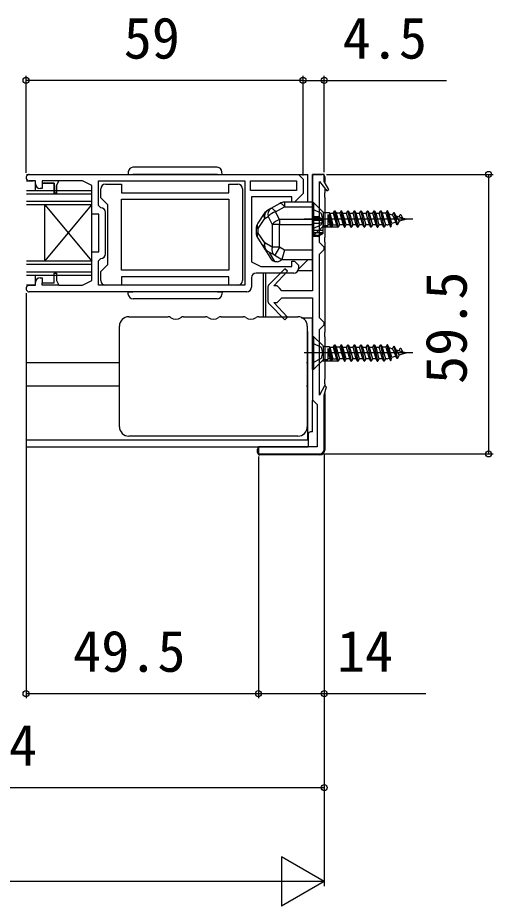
# Model space of a CAD drawing. Units: millimetres, scale not verified. Extents: x -525 to 525, y -782 to 777.
# Drawn here: x 139.7 to 241, y -636.7 to -447.6 of the extents above; entities that cross this region are included whole.
import ezdxf
from ezdxf.enums import TextEntityAlignment as Align

# ---------------------------------------------------------------- set-up
doc = ezdxf.new("R2010")
doc.units = ezdxf.units.MM
doc.header["$LTSCALE"] = 4
for name, color, linetype in [('0-2_YKK_11', 7, 'Continuous'), ('0-3_YKK_12', 2, 'Continuous'), ('0-4_YKK_13', 4, 'Continuous'), ('0-6_YKK_D', 6, 'Continuous')]:
    doc.layers.add(name, color=color, linetype=linetype)
doc.styles.add('ＭＳ ゴシック', font='')
doc.styles.get('ＭＳ ゴシック').set_extended_font_data('MS Gothic')

msp = doc.modelspace()

# ---------------------------------------------------------------- linework, layer by layer
at = {"layer": '0-2_YKK_11'}
for p, q in [((187.6, -484.001), (187.6, -503.501)), ((158.4, -497.801), (158.4, -489.001)), ((189.5, -502.901), (189.5, -504.901)), ((198.5, -501.901), (190.5, -501.901)), ((188.5, -505.901), (142.2, -505.901)), ((193, -505.06), (193, -507.742))]:
    msp.add_line(p, q, dxfattribs=at)
for points in [[(142.2, -480.901), (199.5, -480.901), (200.5, -481.901), (200.5, -485.001), (198.7, -486.801), (198.1, -486.801), (198.1, -485.701), (189.5, -485.701), (189.5, -499.501), (191.5, -500.501), (198.1, -500.501), (198.1, -499.401), (198.7, -499.401), (199.5, -500.201), (199.5, -500.901)], [(202.5, -480.901), (202.5, -505.651), (196, -505.651), (195.5, -505.151), (195, -504.651), (194.282, -504.651), (197.196, -501.52), (196.618, -500.967), (193.286, -504.36)], [(205, -539.401), (205, -527.901), (205.498, -526.092), (205.04, -525.912), (204, -527.901), (204, -513.901), (204.5, -513.401), (205, -512.901), (205, -512.401), (204.5, -511.901), (204, -511.401), (204, -497.901), (204.5, -497.401), (205, -496.901), (205, -496.401), (204.5, -495.901), (204, -495.401), (204, -482.401), (205.563, -484.419), (205.977, -484.145), (205, -482.401), (205, -480.901), (202.5, -480.901)], [(143.5, -482.901), (143.5, -482.301), (142.2, -482.301)], [(144.5, -502.901), (144.9, -502.901), (144.9, -504.001), (147.5, -504.001), (147.5, -501.901), (148, -501.901), (148, -503.501), (148.5, -504.501), (153.5, -504.501), (155.5, -503.501), (155.5, -497.401), (157, -497.401), (157, -489.401), (155.5, -489.401), (155.5, -483.301), (153.5, -482.301), (148.5, -482.301), (148, -483.301), (148, -484.901), (147.5, -484.901), (147.5, -482.801), (144.9, -482.801), (144.9, -483.901), (144.5, -483.901)], [(156.9, -482.301), (188.1, -482.301), (188.1, -504.501), (156.9, -504.501), (156.9, -499.301), (157.4, -498.801)], [(157.4, -488.001), (156.9, -487.501), (156.9, -482.301)], [(157.4, -503.501), (157.4, -501.601), (158.9, -500.101), (158.9, -487.401), (157.4, -485.901), (157.4, -484.001)], [(158.4, -483.001), (161.8, -483.001), (161.8, -484.801)], [(161.8, -484.801), (184.7, -484.801), (184.7, -483.001), (186.6, -483.001)], [(186.6, -504.501), (184.7, -504.501), (184.7, -502.701), (161.8, -502.701), (161.8, -504.501), (158.4, -504.501)], [(142.2, -504.501), (143.5, -504.501), (143.5, -503.901)], [(193.286, -508.443), (196.618, -511.836), (197.196, -511.283), (194.282, -508.151), (195, -508.151), (195.5, -507.651), (196, -507.151), (202.5, -507.151), (202.5, -528.901), (203, -529.401), (203.5, -529.901), (203.5, -538.901), (191, -538.901), (191, -540.401), (204, -540.401)]]:
    msp.add_lwpolyline(points, dxfattribs=at)
for points in [[(148.5, -482.301), (144.9, -482.301), (144.9, -482.801), (147.5, -482.801), (147.5, -484.901), (148, -484.901), (148, -483.301)], [(189.3, -482.301), (199.1, -482.301), (199.1, -484.301), (189.3, -484.301)], [(161.8, -486.201), (184.7, -486.201), (184.7, -501.301), (161.8, -501.301)], [(148.5, -504.501), (144.9, -504.501), (144.9, -504.001), (147.5, -504.001), (147.5, -501.901), (148, -501.901), (148, -503.501)]]:
    msp.add_lwpolyline(points, close=True, dxfattribs=at)
for centre, radius, start, end in [((142.2, -481.601), 0.7, 89.99999, 270.00001), ((144.5, -482.901), 1, 180.00001, 269.99999), ((158.4, -484.001), 1, 90.00001, 179.99999), ((186.6, -484.001), 1, 0.00001, 89.99999), ((157.4, -489.001), 1, 0.00001, 89.99999), ((157.4, -497.801), 1, 270.00001, 359.99999), ((198.5, -500.901), 1, 270.00001, 359.99999), ((144.5, -503.901), 1, 90.00001, 179.99999), ((190.5, -502.901), 1, 90.00001, 179.99999), ((142.2, -505.201), 0.7, 89.99999, 270.00001), ((158.4, -503.501), 1, 180.00001, 269.99999), ((186.6, -503.501), 1, 270.00001, 359.99999), ((194, -505.06), 1, 135.51576, 180.00003), ((188.5, -504.901), 1, 270.00001, 359.99999), ((194, -507.742), 1, 179.99997, 224.48424), ((204, -539.401), 1, 270.00001, 359.99999)]:
    msp.add_arc(centre, radius, start, end, dxfattribs=at)
at = {"layer": '0-3_YKK_12'}
for p, q in [((141.607, -480.901), (201.499, -480.901)), ((201.499, -486.801), (201.499, -480.901)), ((141.607, -482.301), (143.001, -482.301)), ((143.5, -484.301), (143.5, -482.807)), ((155.5, -484.401), (141.607, -484.401)), ((155.5, -485.101), (141.607, -485.101)), ((155.5, -502.401), (155.5, -484.401)), ((155.5, -486.701), (141.607, -486.701)), ((155.5, -487.401), (141.607, -487.401)), ((145.5, -499.401), (145.5, -487.401)), ((145.5, -499.401), (155.5, -487.401)), ((145.5, -487.401), (155.5, -499.401)), ((199.499, -501.101), (201.499, -499.101)), ((201.499, -499.101), (201.499, -499.001)), ((155.5, -499.401), (141.607, -499.401)), ((155.5, -500.101), (141.607, -500.101)), ((155.5, -501.701), (141.607, -501.701)), ((155.5, -502.401), (141.607, -502.401)), ((143.5, -503.894), (143.5, -502.301)), ((191.999, -501.901), (191.999, -511.202)), ((199.499, -501.101), (199.479, -501.101)), ((141.607, -504.418), (143.267, -504.424)), ((141.607, -504.418), (143.267, -504.424)), ((201.396, -514.298), (201.499, -514.401)), ((201.499, -537.401), (201.499, -514.401)), ((141.607, -520.901), (161.259, -520.901)), ((201.259, -520.901), (201.499, -520.901)), ((141.607, -525.901), (161.259, -525.901)), ((201.259, -525.901), (201.499, -525.901)), ((141.607, -537.401), (201.499, -537.401)), ((141.607, -538.901), (191.5, -538.901))]:
    msp.add_line(p, q, dxfattribs=at)
at = {"layer": '0-4_YKK_13'}
for p, q in [((182.222, -479.401), (164.277, -479.401)), ((182.251, -480.901), (164.248, -480.901)), ((182.251, -480.901), (183.25, -480.901)), ((183.25, -480.901), (183.221, -480.349)), ((202.5, -501.401), (202.5, -480.901)), ((202.5, -480.901), (204.6, -480.901)), ((205.1, -481.401), (205.1, -482.58)), ((205.1, -483.821), (205.1, -484.801)), ((205.1, -485.801), (205.1, -484.801)), ((205.1, -485.801), (205.1, -494.301)), ((194.66, -488.847), (196.531, -487.778)), ((202.499, -486.801), (196.531, -486.801)), ((196.531, -486.801), (196.531, -487.778)), ((196.531, -487.778), (202.499, -487.778)), ((202.499, -487.778), (202.499, -486.801)), ((204.615, -488.767), (202.75, -486.901)), ((192.238, -489.194), (190.835, -491.298)), ((204.85, -491.801), (204.85, -489.001)), ((206.082, -489.001), (206.619, -492.115)), ((206.165, -489.161), (206.865, -491.641)), ((206.934, -489.161), (207.634, -491.641)), ((218.134, -489.161), (218.834, -491.522)), ((219.1, -492.032), (218.4, -488.651)), ((218.5, -488.651), (219.2, -492.032)), ((219.534, -489.495), (220.234, -491.094)), ((219.8, -488.985), (220.5, -491.604)), ((219.9, -488.985), (220.6, -491.604)), ((190.938, -492.407), (192.34, -490.304)), ((192.34, -490.304), (193.098, -489.87)), ((193.098, -489.87), (193.899, -491.552)), ((195.461, -490.529), (195.461, -491.552)), ((195.461, -491.552), (202.499, -491.552)), ((223.846, -490.401), (200.712, -490.401)), ((202.499, -489.851), (203.783, -489.851)), ((203.783, -490.065), (202.499, -490.065)), ((202.499, -490.147), (203.933, -490.147)), ((204.799, -490.751), (202.499, -490.751)), ((202.499, -491.251), (203.933, -491.251)), ((202.499, -491.552), (202.499, -497.001)), ((203.783, -489.851), (203.783, -490.065)), ((203.933, -490.001), (204.799, -490.501)), ((203.933, -490.001), (203.933, -490.147)), ((203.933, -490.147), (204.799, -490.702)), ((203.933, -491.251), (203.933, -492.751)), ((204.799, -490.702), (204.799, -490.501)), ((204.799, -490.751), (204.799, -490.702)), ((204.799, -491.251), (204.799, -490.751)), ((205.85, -490.279), (206.234, -491.641)), ((220.285, -489.724), (220.985, -490.865)), ((190.499, -492.407), (190.499, -493.396)), ((190.938, -492.407), (190.499, -492.407)), ((190.938, -493.396), (190.499, -493.396)), ((190.938, -493.396), (190.938, -492.407)), ((192.34, -495.499), (190.938, -493.396)), ((202.499, -492.751), (203.933, -492.751)), ((202.499, -493.251), (204.799, -493.251)), ((202.75, -493.901), (204.615, -492.036)), ((203.933, -492.751), (204.799, -492.751)), ((204.799, -493.3), (203.933, -493.855)), ((207.794, -492.151), (204.665, -492.151)), ((204.799, -493.251), (204.799, -492.751)), ((204.799, -493.3), (204.799, -493.251)), ((204.799, -493.501), (204.799, -493.3)), ((207.9, -492.151), (208, -492.151)), ((209.034, -491.641), (208.265, -491.641)), ((209.3, -492.151), (209.4, -492.151)), ((210.434, -491.641), (209.665, -491.641)), ((210.7, -492.151), (210.8, -492.151)), ((211.834, -491.641), (211.065, -491.641)), ((212.1, -492.151), (212.2, -492.151)), ((213.234, -491.641), (212.465, -491.641)), ((213.5, -492.151), (213.6, -492.151)), ((214.634, -491.641), (213.865, -491.641)), ((214.9, -492.151), (215, -492.151)), ((216.034, -491.641), (215.265, -491.641)), ((216.3, -492.151), (216.4, -492.151)), ((217.434, -491.641), (216.665, -491.641)), ((217.7, -492.151), (217.8, -492.151)), ((218.324, -491.641), (218.065, -491.641)), ((190.835, -494.505), (192.238, -496.609)), ((202.499, -493.855), (203.933, -493.855)), ((203.783, -493.938), (202.499, -493.938)), ((203.783, -494.151), (202.499, -494.151)), ((203.783, -493.938), (203.783, -494.151)), ((204.799, -493.501), (203.933, -494.001)), ((203.933, -493.855), (203.933, -494.001)), ((205.1, -495.301), (205.1, -494.301)), ((205.1, -495.301), (205.1, -514.501)), ((193.899, -496.39), (192.34, -495.499)), ((192.384, -496.802), (193.392, -498.547)), ((192.909, -497.236), (194.468, -498.127)), ((195.461, -496.39), (193.899, -496.39)), ((195.461, -496.39), (194.468, -498.127)), ((196.531, -497.001), (195.461, -496.39)), ((202.499, -497.001), (196.531, -497.001)), ((194.486, -499.443), (193.361, -497.494)), ((194.468, -498.127), (195.999, -499.001)), ((194.998, -499.501), (194.698, -499.501)), ((192.5, -501.901), (192.5, -504.609)), ((202.5, -501.401), (199.366, -501.401)), ((192.5, -504.609), (192.5, -508.194)), ((182.252, -505.901), (183.25, -505.901)), ((183.25, -505.901), (183.215, -506.462)), ((182.217, -507.401), (164.282, -507.401)), ((192.5, -508.194), (192.5, -511.202)), ((163.396, -511.201), (171.725, -511.201)), ((175.067, -511.201), (179.725, -511.201)), ((183.067, -511.201), (187.725, -511.201)), ((191.067, -511.201), (199.396, -511.201)), ((200.131, -511.401), (202.5, -511.401)), ((202.5, -516.8), (202.5, -511.401)), ((161.396, -517.179), (161.396, -513.201)), ((201.396, -513.201), (201.396, -517.179)), ((204.615, -517.267), (202.75, -515.401)), ((205.1, -515.501), (205.1, -514.501)), ((205.1, -515.501), (205.1, -524.501)), ((161.396, -530.624), (161.396, -517.179)), ((201.396, -517.179), (201.396, -530.624)), ((204.85, -520.301), (204.85, -517.501)), ((206.082, -517.501), (206.619, -520.615)), ((206.165, -517.661), (206.865, -520.141)), ((206.934, -517.661), (207.634, -520.141)), ((218.134, -517.661), (218.834, -520.022)), ((219.1, -520.532), (218.4, -517.151)), ((218.5, -517.151), (219.2, -520.532)), ((219.534, -517.995), (220.234, -519.594)), ((219.8, -517.485), (220.5, -520.104)), ((219.9, -517.485), (220.6, -520.104)), ((223.846, -518.901), (200.712, -518.901)), ((205.85, -518.779), (206.234, -520.141)), ((220.285, -518.224), (220.985, -519.365)), ((202.75, -522.401), (204.615, -520.536)), ((207.794, -520.651), (204.665, -520.651)), ((207.9, -520.651), (208, -520.651)), ((209.034, -520.141), (208.265, -520.141)), ((209.3, -520.651), (209.4, -520.651)), ((210.434, -520.141), (209.665, -520.141)), ((210.7, -520.651), (210.8, -520.651)), ((211.834, -520.141), (211.065, -520.141)), ((212.1, -520.651), (212.2, -520.651)), ((213.234, -520.141), (212.465, -520.141)), ((213.5, -520.651), (213.6, -520.651)), ((214.634, -520.141), (213.865, -520.141)), ((214.9, -520.651), (215, -520.651)), ((216.034, -520.141), (215.265, -520.141)), ((216.3, -520.651), (216.4, -520.651)), ((217.434, -520.141), (216.665, -520.141)), ((217.7, -520.651), (217.8, -520.651)), ((218.324, -520.141), (218.065, -520.141)), ((205.1, -525.501), (205.1, -524.501)), ((205.1, -525.501), (205.1, -525.851)), ((202.5, -535.701), (202.5, -529)), ((205.1, -527.538), (205.1, -539.603)), ((161.396, -534.601), (161.396, -530.624)), ((201.396, -530.624), (201.396, -534.601)), ((199.396, -536.601), (163.396, -536.601)), ((201.6, -536.201), (201.6, -538.701)), ((202.5, -535.701), (202.1, -535.701)), ((201.6, -538.701), (201.6, -538.901)), ((190.8, -540.102), (190.8, -539.401)), ((204.101, -540.601), (191.299, -540.601)), ((191.3, -538.901), (201.6, -538.901))]:
    msp.add_line(p, q, dxfattribs=at)
for points in [[(163.279, -480.349), (163.25, -480.901), (164.248, -480.901)], [(195.538, -487.065), (193.668, -488.134), (192.909, -488.567)], [(195.538, -487.065), (195.616, -487.043), (195.711, -487.054), (195.822, -487.1), (195.947, -487.178), (196.083, -487.287), (196.227, -487.425), (196.377, -487.59), (196.531, -487.778)], [(202.499, -491.552), (202.499, -490.529), (202.499, -487.778)], [(193.668, -488.134), (193.745, -488.112), (193.841, -488.123), (193.952, -488.169), (194.076, -488.247), (194.212, -488.356), (194.356, -488.494), (194.507, -488.659), (194.66, -488.847)], [(202.499, -490.529), (195.461, -490.529), (194.66, -488.847)], [(202.5, -492.501), (204.415, -491.546), (204.701, -490.401), (204.415, -489.256), (202.5, -488.301)], [(205.181, -489.001), (206.082, -489.001), (206.165, -489.161), (206.934, -489.161), (207.2, -488.651), (207.3, -488.651), (207.565, -489.161), (208.265, -491.641), (208, -492.151), (207.3, -488.651)], [(205.181, -491.801), (205.757, -491.801), (205.85, -491.641), (205.85, -489.461), (206.445, -492.047), (206.234, -491.641), (205.85, -491.641)], [(206.445, -492.047), (206.619, -492.115), (206.865, -491.641), (207.634, -491.641), (207.9, -492.151), (207.2, -488.651)], [(208.6, -488.651), (208.334, -489.161), (207.565, -489.161)], [(208.334, -489.161), (209.034, -491.641), (209.3, -492.151), (208.6, -488.651), (208.7, -488.651), (209.4, -492.151), (209.665, -491.641), (208.965, -489.161), (208.7, -488.651)], [(208.965, -489.161), (209.734, -489.161), (210, -488.651), (210.1, -488.651), (210.365, -489.161), (211.065, -491.641), (210.8, -492.151), (210.1, -488.651)], [(210, -488.651), (210.7, -492.151), (210.434, -491.641), (209.734, -489.161)], [(210.365, -489.161), (211.134, -489.161), (211.4, -488.651), (211.5, -488.651), (211.765, -489.161), (212.465, -491.641), (212.2, -492.151), (211.5, -488.651)], [(211.4, -488.651), (212.1, -492.151), (211.834, -491.641), (211.134, -489.161)], [(211.765, -489.161), (212.534, -489.161), (212.8, -488.651), (212.9, -488.651), (213.165, -489.161), (213.865, -491.641), (213.6, -492.151), (212.9, -488.651)], [(212.8, -488.651), (213.5, -492.151), (213.234, -491.641), (212.534, -489.161)], [(213.165, -489.161), (213.934, -489.161), (214.2, -488.651), (214.3, -488.651), (214.565, -489.161), (215.265, -491.641), (215, -492.151), (214.3, -488.651)], [(214.2, -488.651), (214.9, -492.151), (214.634, -491.641), (213.934, -489.161)], [(214.565, -489.161), (215.334, -489.161), (215.6, -488.651), (215.7, -488.651), (215.965, -489.161), (216.665, -491.641), (216.4, -492.151), (215.7, -488.651)], [(215.6, -488.651), (216.3, -492.151), (216.034, -491.641), (215.334, -489.161)], [(215.965, -489.161), (216.734, -489.161), (217, -488.651), (217.1, -488.651), (217.365, -489.161), (218.065, -491.641), (217.8, -492.151), (217.1, -488.651)], [(217, -488.651), (217.7, -492.151), (217.434, -491.641), (216.734, -489.161)], [(218.796, -489.269), (219.534, -489.495), (219.8, -488.985), (219.9, -488.985), (220.285, -489.724), (222.5, -490.401), (220.985, -490.865), (220.6, -491.604), (220.5, -491.604), (220.234, -491.094), (219.384, -491.354), (218.765, -489.161), (218.5, -488.651), (218.4, -488.651), (218.134, -489.161), (217.365, -489.161)], [(220.934, -489.923), (221.2, -489.413), (221.3, -489.413), (221.685, -490.152)], [(195.461, -496.39), (195.461, -491.552), (193.899, -491.552), (193.899, -496.39)], [(203.783, -490.065), (203.811, -490.064), (203.836, -490.061), (203.867, -490.053), (203.902, -490.039), (203.931, -490.011), (203.933, -490.001)], [(204.799, -492.751), (204.799, -491.251), (203.933, -491.251)], [(218.558, -491.606), (218.834, -491.522), (219.1, -492.032), (219.2, -492.032), (219.384, -491.354)], [(203.933, -494.001), (203.922, -493.979), (203.906, -493.967), (203.863, -493.949), (203.837, -493.943), (203.805, -493.939), (203.783, -493.938)], [(196.531, -497.001), (195.999, -499.001), (202.499, -499.001), (202.499, -497.001)], [(163.284, -506.462), (163.25, -505.901), (164.248, -505.901)], [(202.5, -521.001), (204.415, -520.046), (204.701, -518.901), (204.415, -517.756), (202.5, -516.801)], [(205.181, -517.501), (206.082, -517.501), (206.165, -517.661), (206.934, -517.661), (207.2, -517.151), (207.3, -517.151), (207.565, -517.661), (208.265, -520.141), (208, -520.651), (207.3, -517.151)], [(205.181, -520.301), (205.757, -520.301), (205.85, -520.141), (205.85, -517.961), (206.445, -520.547), (206.234, -520.141), (205.85, -520.141)], [(206.445, -520.547), (206.619, -520.615), (206.865, -520.141), (207.634, -520.141), (207.9, -520.651), (207.2, -517.151)], [(208.6, -517.151), (208.334, -517.661), (207.565, -517.661)], [(208.334, -517.661), (209.034, -520.141), (209.3, -520.651), (208.6, -517.151), (208.7, -517.151), (209.4, -520.651), (209.665, -520.141), (208.965, -517.661), (208.7, -517.151)], [(208.965, -517.661), (209.734, -517.661), (210, -517.151), (210.1, -517.151), (210.365, -517.661), (211.065, -520.141), (210.8, -520.651), (210.1, -517.151)], [(210, -517.151), (210.7, -520.651), (210.434, -520.141), (209.734, -517.661)], [(210.365, -517.661), (211.134, -517.661), (211.4, -517.151), (211.5, -517.151), (211.765, -517.661), (212.465, -520.141), (212.2, -520.651), (211.5, -517.151)], [(211.4, -517.151), (212.1, -520.651), (211.834, -520.141), (211.134, -517.661)], [(211.765, -517.661), (212.534, -517.661), (212.8, -517.151), (212.9, -517.151), (213.165, -517.661), (213.865, -520.141), (213.6, -520.651), (212.9, -517.151)], [(212.8, -517.151), (213.5, -520.651), (213.234, -520.141), (212.534, -517.661)], [(213.165, -517.661), (213.934, -517.661), (214.2, -517.151), (214.3, -517.151), (214.565, -517.661), (215.265, -520.141), (215, -520.651), (214.3, -517.151)], [(214.2, -517.151), (214.9, -520.651), (214.634, -520.141), (213.934, -517.661)], [(214.565, -517.661), (215.334, -517.661), (215.6, -517.151), (215.7, -517.151), (215.965, -517.661), (216.665, -520.141), (216.4, -520.651), (215.7, -517.151)], [(215.6, -517.151), (216.3, -520.651), (216.034, -520.141), (215.334, -517.661)], [(215.965, -517.661), (216.734, -517.661), (217, -517.151), (217.1, -517.151), (217.365, -517.661), (218.065, -520.141), (217.8, -520.651), (217.1, -517.151)], [(217, -517.151), (217.7, -520.651), (217.434, -520.141), (216.734, -517.661)], [(218.796, -517.769), (219.534, -517.995), (219.8, -517.485), (219.9, -517.485), (220.285, -518.224), (222.5, -518.901), (220.985, -519.365), (220.6, -520.104), (220.5, -520.104), (220.234, -519.594), (219.384, -519.854), (218.765, -517.661), (218.5, -517.151), (218.4, -517.151), (218.134, -517.661), (217.365, -517.661)], [(220.934, -518.423), (221.2, -517.913), (221.3, -517.913), (221.685, -518.652)], [(218.558, -520.106), (218.834, -520.022), (219.1, -520.532), (219.2, -520.532), (219.384, -519.854)]]:
    msp.add_lwpolyline(points, dxfattribs=at)
for points in [[(202.75, -493.901), (202.5, -493.901), (202.5, -486.901), (202.75, -486.901)], [(202.75, -522.401), (202.5, -522.401), (202.5, -515.401), (202.75, -515.401)]]:
    msp.add_lwpolyline(points, close=True, dxfattribs=at)
for centre, radius, start, end in [((164.277, -480.401), 1, 90, 177), ((182.222, -480.401), 1, 3, 90), ((204.6, -481.401), 0.5, 0, 90), ((196.531, -488.801), 2, 90, 119.74488), ((193.186, -489.666), 1.059, 153.53555, 217.00781), ((193.902, -490.304), 2, 119.74488, 146.30993), ((193.809, -489.824), 1.546, 125.60247, 198.08496), ((194.568, -489.391), 1.546, 125.60247, 198.08496), ((195.806, -492.3), 3.638, 108.35855, 138.09256), ((205.181, -488.201), 0.8, 224.99999, 269.99998), ((192.499, -492.407), 2, 146.30993, 180), ((191.783, -491.77), 1.059, 153.53555, 217.00781), ((196.607, -493.982), 3.638, 108.35855, 138.09256), ((203.783, -490.001), 0.15, 0, 90), ((218.324, -490.841), 0.8, 269.99998, 286.99998), ((192.499, -493.396), 2, 180, 213.69007), ((191.783, -494.033), 1.059, 142.99219, 206.46445), ((205.181, -492.601), 0.8, 90, 134.99999), ((203.783, -494.001), 0.15, 270, 0), ((193.186, -496.137), 1.059, 142.99219, 206.46445), ((193.902, -495.499), 2, 213.69007, 240.25512), ((193.809, -495.979), 1.546, 161.91504, 234.39753), ((195.368, -496.87), 1.546, 161.91504, 234.39753), ((195.124, -497.547), 2, 210, 251.40962), ((194.638, -497.534), 2, 280.36249, 312.83389), ((195.124, -497.547), 2, 251.40962, 257.71285), ((164.282, -506.401), 1, 183.5, 270), ((182.217, -506.401), 1, 270, 356.5), ((163.396, -513.201), 2, 90, 180), ((171.738, -512.201), 1, 56.44269, 90), ((173.396, -509.701), 2, 236.44269, 303.55731), ((175.054, -512.201), 1, 90, 123.55731), ((179.738, -512.201), 1, 56.44269, 90), ((181.396, -509.701), 2, 236.44269, 303.55731), ((183.054, -512.201), 1, 90, 123.55731), ((187.738, -512.201), 1, 56.44269, 90), ((189.396, -509.701), 2, 236.44269, 303.55731), ((191.054, -512.201), 1, 90, 123.55731), ((199.396, -513.201), 2, 0, 90), ((205.181, -516.701), 0.8, 224.99999, 269.99998), ((205.181, -521.101), 0.8, 90, 134.99999), ((218.324, -519.341), 0.8, 269.99998, 286.99998), ((163.396, -534.601), 2, 180, 270), ((199.396, -534.601), 2, 270, 0), ((202.1, -536.201), 0.5, 90, 180)]:
    msp.add_arc(centre, radius, start, end, dxfattribs=at)
for centre, major_axis, ratio, start_param, end_param in [((191.3, -539.401), (-0.501, 0), 0.998135, 4.712389, 6.2831853), ((191.3, -540.101), (0.355, 0.355), 0.99628, 2.358058, 3.9251274), ((204.098, -539.6), (0.71, -0.71), 0.99628, 5.4996506, 7.06672)]:
    msp.add_ellipse(centre, major_axis=major_axis, ratio=ratio, start_param=start_param, end_param=end_param, dxfattribs=at)
at = {"layer": '0-6_YKK_D'}
for p, q in [((141.5, -480.595), (141.5, -459.901)), ((200.5, -460.901), (141.5, -460.901)), ((200.5, -481.109), (200.5, -459.901)), ((200.5, -481.109), (200.5, -459.901)), ((205, -480.401), (205, -459.901)), ((205.5, -480.901), (241, -480.901)), ((240, -480.901), (240, -540.401)), ((141.5, -506.201), (141.5, -592.401)), ((205, -540.401), (205, -592.401)), ((205, -540.401), (205, -632.401)), ((205, -540.401), (241, -540.401)), ((205, -540.401), (205, -612.401)), ((191, -540.922), (191, -592.401)), ((191, -540.923), (191, -592.401)), ((141.5, -591.401), (191, -591.401)), ((80, -611.401), (205, -611.401)), ((205, -631.401), (195.906, -626.151)), ((195.906, -626.151), (195.906, -636.651)), ((194.5, -631.401), (-304.5, -631.401)), ((205, -631.401), (186.813, -631.401)), ((205, -631.401), (195.906, -636.651))]:
    msp.add_line(p, q, dxfattribs=at)
for points in [[(200.5, -460.901), (205, -460.901), (231.05, -460.901)], [(191, -591.401), (205, -591.401), (226.618, -591.401)]]:
    msp.add_lwpolyline(points, dxfattribs=at)
for centre in [(141.5, -460.901), (200.5, -460.901), (200.5, -460.901), (205, -460.901), (240, -480.901), (240, -540.401), (141.5, -591.401), (191, -591.401), (191, -591.401), (205, -591.401), (205, -611.401)]:
    msp.add_circle(centre, 0.637, dxfattribs=at)

# ---------------------------------------------------------------- texts
at = {"layer": '0-6_YKK_D', "style": 'ＭＳ ゴシック'}
for s, p in [('59', (162.307, -458.901)), ('4.5', (208.936, -458.901)), ('49.5', (151.523, -589.401)), ('14', (207.709, -589.401)), ('W4', (131.863, -609.401))]:
    msp.add_text(s, height=8.798, dxfattribs=at).set_placement(p, align=Align.BOTTOM_LEFT)
msp.add_text('59.5', height=8.798, rotation=90, dxfattribs=at).set_placement((238, -525.515), align=Align.BOTTOM_LEFT)

doc.saveas('drawing.dxf')
